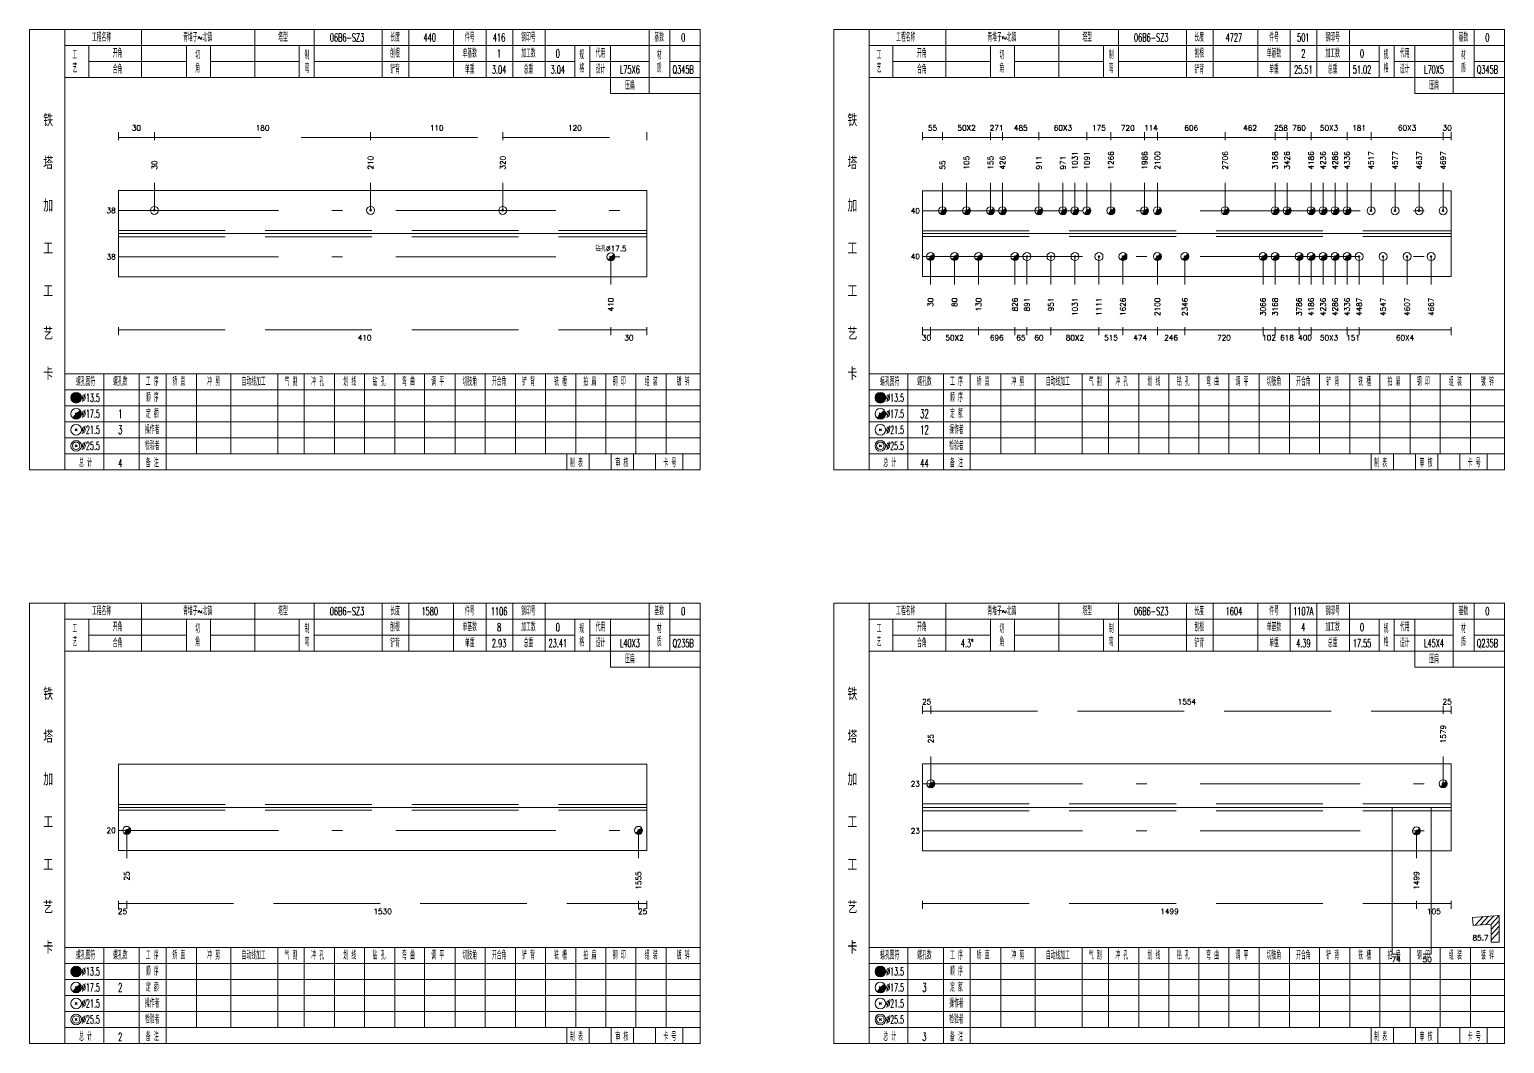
# Model space of a CAD drawing. Extents: x 0 to 30090, y 0 to 380.
# Drawn here: x 15070 to 15623, y 0 to 380 of the extents above; entities that cross this region are included whole.
import ezdxf
from ezdxf.enums import TextEntityAlignment as Align

# ---------------------------------------------------------------- set-up
doc = ezdxf.new("R2010")
doc.units = 0
doc.header["$LTSCALE"] = 20
doc.header["$MEASUREMENT"] = 0
doc.linetypes.add('一点画线', pattern=[5.2, 3, -1, 0.2, -1])
doc.linetypes.add('虚线', pattern=[2.75, 2, -0.75])
doc.layers.get('0').update_dxf_attribs({"linetype": 'CONTINUOUS', "lineweight": 25})
for name, color, linetype, lineweight in [('1', 7, 'CONTINUOUS', 25), ('2', 7, 'CONTINUOUS', 25), ('4', 7, 'CONTINUOUS', 25), ('5', 7, 'CONTINUOUS', 25)]:
    doc.layers.add(name, color=color, linetype=linetype, lineweight=lineweight)
doc.styles.get("Standard").update_dxf_attribs({"font": 'simplex', "width": 0.7, "bigfont": 'gbhzfs.shx'})

# ---------------------------------------------------------------- blocks, each defined once
blk = doc.blocks.new('孔17.5')
at = {"layer": '5', "color": 7, "linetype": 'Continuous', "lineweight": 13}
for p, q in [((-0.2, -0.2), (0.2, 0.2)), ((-0.2, 0.2), (0.2, -0.2))]:
    blk.add_line(p, q, dxfattribs=at)
blk.add_circle((0, 0), 1, dxfattribs=at)
for radius in [0.9, 0.8, 0.7, 0.6, 0.5, 0.4, 0.3, 0.2, 0.1]:
    blk.add_arc((0, 0), radius, 225, 45, dxfattribs=at)
blk = doc.blocks.new('孔21.5')
at = {"layer": '5', "color": 7, "linetype": 'Continuous', "lineweight": 13}
for p, q in [((-0.2, -0.2), (0.2, 0.2)), ((-0.2, 0.2), (0.2, -0.2))]:
    blk.add_line(p, q, dxfattribs=at)
blk.add_circle((0, 0), 1, dxfattribs=at)

msp = doc.modelspace()

# ---------------------------------------------------------------- linework, layer by layer
at = {"color": 8, "linetype": '虚线', "lineweight": 9}
for p, q in [((15103.3, 338.5), (15103.3, 341.5)), ((15103.3, 339.5), (15116.81, 339.5)), ((15116.81, 338.5), (15116.81, 341.5)), ((15116.81, 338.5), (15116.81, 341.5)), ((15116.81, 339.5), (15197.85, 339.5)), ((15197.85, 338.5), (15197.85, 341.5)), ((15197.85, 338.5), (15197.85, 341.5)), ((15197.85, 339.5), (15247.37, 339.5)), ((15247.37, 338.5), (15247.37, 341.5)), ((15247.37, 338.5), (15247.37, 341.5)), ((15247.37, 339.5), (15301.4, 339.5)), ((15301.4, 338.5), (15301.4, 341.5)), ((15404.7, 338.5), (15404.7, 341.5)), ((15404.7, 339.5), (15412.2, 339.5)), ((15412.2, 338.5), (15412.2, 341.5)), ((15412.2, 338.5), (15412.2, 341.5)), ((15412.2, 339.5), (15430.2, 339.5)), ((15430.2, 338.5), (15430.2, 341.5)), ((15430.2, 338.5), (15430.2, 341.5)), ((15430.2, 339.5), (15434.7, 339.5)), ((15434.7, 338.5), (15434.7, 341.5)), ((15434.7, 338.5), (15434.7, 341.5)), ((15434.7, 339.5), (15448.32, 339.5)), ((15448.32, 338.5), (15448.32, 341.5)), ((15448.32, 338.5), (15448.32, 341.5)), ((15448.32, 339.5), (15466.32, 339.5)), ((15466.32, 338.5), (15466.32, 341.5)), ((15466.32, 338.5), (15466.32, 341.5)), ((15466.32, 339.5), (15475.32, 339.5)), ((15475.32, 338.5), (15475.32, 341.5)), ((15475.32, 338.5), (15475.32, 341.5)), ((15475.32, 339.5), (15487.93, 339.5)), ((15487.93, 338.5), (15487.93, 341.5)), ((15487.93, 338.5), (15487.93, 341.5)), ((15487.93, 339.5), (15492.71, 339.5)), ((15492.71, 338.5), (15492.71, 341.5)), ((15492.71, 338.5), (15492.71, 341.5)), ((15492.71, 339.5), (15518.1, 339.5)), ((15518.1, 338.5), (15518.1, 341.5)), ((15518.1, 338.5), (15518.1, 341.5)), ((15518.1, 339.5), (15536.8, 339.5)), ((15536.8, 338.5), (15536.8, 341.5)), ((15536.8, 338.5), (15536.8, 341.5)), ((15536.8, 339.5), (15541.3, 339.5)), ((15541.3, 338.5), (15541.3, 341.5)), ((15541.3, 338.5), (15541.3, 341.5)), ((15541.3, 339.5), (15550.3, 339.5)), ((15550.3, 338.5), (15550.3, 341.5)), ((15550.3, 338.5), (15550.3, 341.5)), ((15550.3, 339.5), (15563.8, 339.5)), ((15563.8, 338.5), (15563.8, 341.5)), ((15563.8, 338.5), (15563.8, 341.5)), ((15563.8, 339.5), (15572.8, 339.5)), ((15572.8, 338.5), (15572.8, 341.5)), ((15572.8, 338.5), (15572.8, 341.5)), ((15572.8, 339.5), (15599.8, 339.5)), ((15599.8, 338.5), (15599.8, 341.5)), ((15599.8, 338.5), (15599.8, 341.5)), ((15599.8, 339.5), (15602.8, 339.5)), ((15602.8, 338.5), (15602.8, 341.5)), ((15103.3, 268.5), (15103.3, 265.5)), ((15103.3, 267.5), (15287.89, 267.5)), ((15287.89, 268.5), (15287.89, 265.5)), ((15287.89, 268.5), (15287.89, 265.5)), ((15287.89, 267.5), (15301.4, 267.5)), ((15301.4, 268.5), (15301.4, 265.5)), ((15404.7, 268.5), (15404.7, 265.5)), ((15404.7, 267.5), (15407.7, 267.5)), ((15407.7, 268.5), (15407.7, 265.5)), ((15407.7, 268.5), (15407.7, 265.5)), ((15407.7, 267.5), (15425.7, 267.5)), ((15425.7, 268.5), (15425.7, 265.5)), ((15425.7, 268.5), (15425.7, 265.5)), ((15425.7, 267.5), (15439.32, 267.5)), ((15439.32, 268.5), (15439.32, 265.5)), ((15439.32, 268.5), (15439.32, 265.5)), ((15439.32, 267.5), (15443.82, 267.5)), ((15443.82, 268.5), (15443.82, 265.5)), ((15443.82, 268.5), (15443.82, 265.5)), ((15443.82, 267.5), (15452.82, 267.5)), ((15452.82, 268.5), (15452.82, 265.5)), ((15452.82, 268.5), (15452.82, 265.5)), ((15452.82, 267.5), (15470.82, 267.5)), ((15470.82, 268.5), (15470.82, 265.5)), ((15470.82, 268.5), (15470.82, 265.5)), ((15470.82, 267.5), (15479.82, 267.5)), ((15479.82, 268.5), (15479.82, 265.5)), ((15479.82, 268.5), (15479.82, 265.5)), ((15479.82, 267.5), (15492.71, 267.5)), ((15492.71, 268.5), (15492.71, 265.5)), ((15492.71, 268.5), (15492.71, 265.5)), ((15492.71, 267.5), (15503.02, 267.5)), ((15503.02, 268.5), (15503.02, 265.5)), ((15503.02, 268.5), (15503.02, 265.5)), ((15503.02, 267.5), (15532.3, 267.5)), ((15532.3, 268.5), (15532.3, 265.5)), ((15532.3, 268.5), (15532.3, 265.5)), ((15532.3, 267.5), (15536.8, 267.5)), ((15536.8, 268.5), (15536.8, 265.5)), ((15536.8, 268.5), (15536.8, 265.5)), ((15536.8, 267.5), (15545.8, 267.5)), ((15545.8, 268.5), (15545.8, 265.5)), ((15545.8, 268.5), (15545.8, 265.5)), ((15545.8, 267.5), (15550.3, 267.5)), ((15550.3, 268.5), (15550.3, 265.5)), ((15550.3, 268.5), (15550.3, 265.5)), ((15550.3, 267.5), (15563.8, 267.5)), ((15563.8, 268.5), (15563.8, 265.5)), ((15563.8, 268.5), (15563.8, 265.5)), ((15563.8, 267.5), (15568.3, 267.5)), ((15568.3, 268.5), (15568.3, 265.5)), ((15568.3, 268.5), (15568.3, 265.5)), ((15568.3, 267.5), (15602.8, 267.5)), ((15602.8, 268.5), (15602.8, 265.5)), ((15404.7, 123.5), (15404.7, 126.5)), ((15404.7, 124.5), (15407.79, 124.5)), ((15407.79, 123.5), (15407.79, 126.5)), ((15407.79, 123.5), (15407.79, 126.5)), ((15407.79, 124.5), (15599.8, 124.5)), ((15599.8, 123.5), (15599.8, 126.5)), ((15599.8, 123.5), (15599.8, 126.5)), ((15599.8, 124.5), (15602.8, 124.5)), ((15602.8, 123.5), (15602.8, 126.5)), ((15103.3, 53.5), (15103.3, 50.5)), ((15103.3, 52.5), (15106.43, 52.5)), ((15106.43, 53.5), (15106.43, 50.5)), ((15106.43, 53.5), (15106.43, 50.5)), ((15106.43, 52.5), (15298.27, 52.5)), ((15298.27, 53.5), (15298.27, 50.5)), ((15298.27, 53.5), (15298.27, 50.5)), ((15298.27, 52.5), (15301.4, 52.5)), ((15301.4, 53.5), (15301.4, 50.5)), ((15404.7, 53.5), (15404.7, 50.5)), ((15404.7, 52.5), (15589.83, 52.5)), ((15589.83, 53.5), (15589.83, 50.5)), ((15589.83, 53.5), (15589.83, 50.5)), ((15589.83, 52.5), (15602.8, 52.5)), ((15602.8, 53.5), (15602.8, 50.5))]:
    msp.add_line(p, q, dxfattribs=at)
at = {"color": 7, "linetype": 'Continuous', "lineweight": 13}
for p, q in [((15116.81, 312.2), (15116.81, 322.5)), ((15197.85, 312.2), (15197.85, 322.5)), ((15247.37, 312.2), (15247.37, 322.5)), ((15412.2, 312.07), (15412.2, 322.5)), ((15421.2, 312.07), (15421.2, 322.5)), ((15430.2, 312.07), (15430.2, 322.5)), ((15434.7, 312.07), (15434.7, 322.5)), ((15448.32, 312.07), (15448.32, 322.5)), ((15457.32, 312.07), (15457.32, 322.5)), ((15461.82, 312.07), (15461.82, 322.5)), ((15466.32, 312.07), (15466.32, 322.5)), ((15475.32, 312.07), (15475.32, 322.5)), ((15487.93, 312.07), (15487.93, 322.5)), ((15492.71, 312.07), (15492.71, 322.5)), ((15518.1, 312.07), (15518.1, 322.5)), ((15536.8, 312.07), (15536.8, 322.5)), ((15541.3, 312.07), (15541.3, 322.5)), ((15550.3, 312.07), (15550.3, 322.5)), ((15554.8, 312.07), (15554.8, 322.5)), ((15559.3, 312.07), (15559.3, 322.5)), ((15563.8, 312.07), (15563.8, 322.5)), ((15572.8, 312.07), (15572.8, 322.5)), ((15581.8, 312.07), (15581.8, 322.5)), ((15590.8, 312.07), (15590.8, 322.5)), ((15599.8, 312.07), (15599.8, 322.5)), ((15287.89, 294.8), (15287.89, 284.5)), ((15407.7, 294.93), (15407.7, 284.5)), ((15416.7, 294.93), (15416.7, 284.5)), ((15425.7, 294.93), (15425.7, 284.5)), ((15439.32, 294.93), (15439.32, 284.5)), ((15443.82, 294.93), (15443.82, 284.5)), ((15452.82, 294.93), (15452.82, 284.5)), ((15461.82, 294.93), (15461.82, 284.5)), ((15470.82, 294.93), (15470.82, 284.5)), ((15479.82, 294.93), (15479.82, 284.5)), ((15492.71, 294.93), (15492.71, 284.5)), ((15503.02, 294.93), (15503.02, 284.5)), ((15532.3, 294.93), (15532.3, 284.5)), ((15536.8, 294.93), (15536.8, 284.5)), ((15545.8, 294.93), (15545.8, 284.5)), ((15550.3, 294.93), (15550.3, 284.5)), ((15554.8, 294.93), (15554.8, 284.5)), ((15559.3, 294.93), (15559.3, 284.5)), ((15563.8, 294.93), (15563.8, 284.5)), ((15568.3, 294.93), (15568.3, 284.5)), ((15577.3, 294.93), (15577.3, 284.5)), ((15586.3, 294.93), (15586.3, 284.5)), ((15595.3, 294.93), (15595.3, 284.5)), ((15407.79, 97.33), (15407.79, 107.5)), ((15599.8, 97.33), (15599.8, 107.5)), ((15106.43, 79.88), (15106.43, 69.5)), ((15298.27, 79.88), (15298.27, 69.5)), ((15589.83, 79.67), (15589.83, 69.5))]:
    msp.add_line(p, q, dxfattribs=at)
at = {"color": 7, "linetype": 'Continuous', "lineweight": 18}
for p, q in [((15103.3, 319.7), (15103.3, 287.3)), ((15103.3, 319.7), (15301.4, 319.7)), ((15301.4, 319.7), (15301.4, 287.3)), ((15404.7, 319.57), (15404.7, 287.43)), ((15404.7, 319.57), (15602.8, 319.57)), ((15602.8, 319.57), (15602.8, 287.43)), ((15103.3, 303.5), (15301.4, 303.5)), ((15404.7, 303.5), (15602.8, 303.5)), ((15103.3, 104.62), (15103.3, 72.38)), ((15103.3, 104.62), (15301.4, 104.62)), ((15301.4, 104.62), (15301.4, 72.38)), ((15404.7, 104.83), (15404.7, 72.17)), ((15404.7, 104.83), (15602.8, 104.83)), ((15602.8, 104.83), (15602.8, 72.17)), ((15103.3, 88.5), (15301.4, 88.5)), ((15404.7, 88.5), (15602.8, 88.5))]:
    msp.add_line(p, q, dxfattribs=at)
at = {"color": 3, "linetype": '一点画线', "lineweight": 13}
for p, q in [((15103.3, 312.2), (15301.4, 312.2)), ((15404.7, 312.07), (15602.8, 312.07)), ((15103.3, 294.8), (15301.4, 294.8)), ((15404.7, 294.93), (15602.8, 294.93)), ((15404.7, 97.33), (15602.8, 97.33)), ((15103.3, 79.88), (15301.4, 79.88)), ((15404.7, 79.67), (15602.8, 79.67))]:
    msp.add_line(p, q, dxfattribs=at)
at = {"color": 1, "linetype": '虚线', "lineweight": 18}
for p, q in [((15103.3, 304.7), (15301.4, 304.7)), ((15404.7, 304.57), (15602.8, 304.57)), ((15103.3, 302.3), (15301.4, 302.3)), ((15404.7, 302.43), (15602.8, 302.43)), ((15103.3, 89.62), (15301.4, 89.62)), ((15404.7, 89.83), (15602.8, 89.83)), ((15103.3, 87.38), (15301.4, 87.38)), ((15404.7, 87.17), (15602.8, 87.17))]:
    msp.add_line(p, q, dxfattribs=at)
at = {"layer": '1', "color": 7, "linetype": 'Continuous', "lineweight": 18}
for p, q in [((15103.3, 287.3), (15301.4, 287.3)), ((15404.7, 287.43), (15602.8, 287.43)), ((15103.3, 72.38), (15301.4, 72.38)), ((15404.7, 72.17), (15602.8, 72.17))]:
    msp.add_line(p, q, dxfattribs=at)
at = {"layer": '2', "color": 7, "linetype": 'Continuous', "lineweight": 13}
for p, q in [((15580.69, 88.5), (15580.69, 33.5)), ((15595.3, 88.5), (15595.3, 33.5)), ((15620.8, 48), (15610.83, 47.25)), ((15610.83, 47.25), (15611.05, 44.26)), ((15611.05, 44.26), (15617.8, 44.77)), ((15611.82, 44.32), (15614.82, 47.55)), ((15613.81, 44.47), (15616.81, 47.7)), ((15615.81, 44.62), (15618.81, 47.85)), ((15617.8, 44.77), (15620.8, 48)), ((15617.8, 42.77), (15620.8, 46)), ((15617.8, 44.77), (15617.8, 38)), ((15620.8, 38), (15620.8, 48)), ((15617.8, 40.77), (15620.8, 44)), ((15617.8, 38.77), (15620.8, 42)), ((15580.69, 33.5), (15583.69, 33.5)), ((15595.3, 33.5), (15592.3, 33.5)), ((15617.8, 38), (15620.8, 38))]:
    msp.add_line(p, q, dxfattribs=at)
at = {"layer": '4', "color": 1, "linetype": 'Continuous', "lineweight": 18}
for p, q in [((15083.3, 215), (15083.3, 380)), ((15112, 362), (15112, 380)), ((15154.4, 362), (15154.4, 380)), ((15176.7, 362), (15176.7, 380)), ((15202.2, 362), (15202.2, 380)), ((15212.2, 362), (15212.2, 380)), ((15228.9, 362), (15228.9, 380)), ((15241.1, 362), (15241.1, 380)), ((15251.1, 362), (15251.1, 380)), ((15263.3, 362), (15263.3, 380)), ((15302.2, 356), (15302.2, 380)), ((15310, 362), (15310, 380)), ((15384.7, 215), (15384.7, 380)), ((15413.4, 362), (15413.4, 380)), ((15455.8, 362), (15455.8, 380)), ((15478.1, 362), (15478.1, 380)), ((15503.6, 362), (15503.6, 380)), ((15513.6, 362), (15513.6, 380)), ((15530.3, 362), (15530.3, 380)), ((15542.5, 362), (15542.5, 380)), ((15552.5, 362), (15552.5, 380)), ((15564.7, 362), (15564.7, 380)), ((15603.6, 356), (15603.6, 380)), ((15611.4, 362), (15611.4, 380)), ((15083.3, 374), (15321.4, 374)), ((15092.2, 362), (15092.2, 374)), ((15128.8, 362), (15128.8, 374)), ((15137.8, 362), (15137.8, 374)), ((15171.1, 362), (15171.1, 374)), ((15274.4, 362), (15274.4, 374)), ((15280, 362), (15280, 374)), ((15287.8, 356), (15287.8, 374)), ((15384.7, 374), (15622.8, 374)), ((15393.6, 362), (15393.6, 374)), ((15430.2, 362), (15430.2, 374)), ((15439.2, 362), (15439.2, 374)), ((15472.5, 362), (15472.5, 374)), ((15575.8, 362), (15575.8, 374)), ((15581.4, 362), (15581.4, 374)), ((15589.2, 356), (15589.2, 374)), ((15092.2, 368), (15128.8, 368)), ((15137.8, 368), (15171.1, 368)), ((15176.7, 368), (15274.4, 368)), ((15280, 368), (15302.2, 368)), ((15310, 368), (15321.4, 368)), ((15393.6, 368), (15430.2, 368)), ((15439.2, 368), (15472.5, 368)), ((15478.1, 368), (15575.8, 368)), ((15581.4, 368), (15603.6, 368)), ((15611.4, 368), (15622.8, 368)), ((15083.3, 362), (15321.4, 362)), ((15384.7, 362), (15622.8, 362)), ((15287.8, 356), (15321.4, 356)), ((15589.2, 356), (15622.8, 356)), ((15083.3, 251), (15321.4, 251)), ((15097.8, 215), (15097.8, 251)), ((15111.1, 215), (15111.1, 251)), ((15121.2, 215), (15121.2, 251)), ((15132.6, 221), (15132.6, 251)), ((15145.5, 221), (15145.5, 251)), ((15163.1, 221), (15163.1, 251)), ((15173, 221), (15173, 251)), ((15184.3, 221), (15184.3, 251)), ((15195.6, 221), (15195.6, 251)), ((15206.9, 221), (15206.9, 251)), ((15218.1, 221), (15218.1, 251)), ((15229.5, 221), (15229.5, 251)), ((15240.8, 221), (15240.8, 251)), ((15252.1, 221), (15252.1, 251)), ((15263.4, 221), (15263.4, 251)), ((15274.7, 221), (15274.7, 251)), ((15286, 221), (15286, 251)), ((15297.3, 221), (15297.3, 251)), ((15308.6, 221), (15308.6, 251)), ((15384.7, 251), (15622.8, 251)), ((15399.2, 215), (15399.2, 251)), ((15412.5, 215), (15412.5, 251)), ((15422.6, 215), (15422.6, 251)), ((15434, 221), (15434, 251)), ((15446.9, 221), (15446.9, 251)), ((15464.5, 221), (15464.5, 251)), ((15474.4, 221), (15474.4, 251)), ((15485.7, 221), (15485.7, 251)), ((15497, 221), (15497, 251)), ((15508.3, 221), (15508.3, 251)), ((15519.5, 221), (15519.5, 251)), ((15530.9, 221), (15530.9, 251)), ((15542.2, 221), (15542.2, 251)), ((15553.5, 221), (15553.5, 251)), ((15564.8, 221), (15564.8, 251)), ((15576.1, 221), (15576.1, 251)), ((15587.4, 221), (15587.4, 251)), ((15598.7, 221), (15598.7, 251)), ((15610, 221), (15610, 251)), ((15083.3, 245), (15321.4, 245)), ((15384.7, 245), (15622.8, 245)), ((15083.3, 239), (15321.4, 239)), ((15384.7, 239), (15622.8, 239)), ((15083.3, 233), (15321.4, 233)), ((15384.7, 233), (15622.8, 233)), ((15083.3, 227), (15321.4, 227)), ((15384.7, 227), (15622.8, 227)), ((15083.3, 221), (15321.4, 221)), ((15271.4, 215), (15271.4, 221)), ((15279.8, 215), (15279.8, 221)), ((15288, 215), (15288, 221)), ((15296.4, 215), (15296.4, 221)), ((15304.6, 215), (15304.6, 221)), ((15314.9, 215), (15314.9, 221)), ((15384.7, 221), (15622.8, 221)), ((15572.8, 215), (15572.8, 221)), ((15581.2, 215), (15581.2, 221)), ((15589.4, 215), (15589.4, 221)), ((15597.8, 215), (15597.8, 221)), ((15606, 215), (15606, 221)), ((15616.3, 215), (15616.3, 221)), ((15083.3, 0), (15083.3, 165)), ((15112, 147), (15112, 165)), ((15154.4, 147), (15154.4, 165)), ((15176.7, 147), (15176.7, 165)), ((15202.2, 147), (15202.2, 165)), ((15212.2, 147), (15212.2, 165)), ((15228.9, 147), (15228.9, 165)), ((15241.1, 147), (15241.1, 165)), ((15251.1, 147), (15251.1, 165)), ((15263.3, 147), (15263.3, 165)), ((15302.2, 141), (15302.2, 165)), ((15310, 147), (15310, 165)), ((15384.7, 0), (15384.7, 165)), ((15413.4, 147), (15413.4, 165)), ((15455.8, 147), (15455.8, 165)), ((15478.1, 147), (15478.1, 165)), ((15503.6, 147), (15503.6, 165)), ((15513.6, 147), (15513.6, 165)), ((15530.3, 147), (15530.3, 165)), ((15542.5, 147), (15542.5, 165)), ((15552.5, 147), (15552.5, 165)), ((15564.7, 147), (15564.7, 165)), ((15603.6, 141), (15603.6, 165)), ((15611.4, 147), (15611.4, 165)), ((15083.3, 159), (15321.4, 159)), ((15092.2, 147), (15092.2, 159)), ((15128.8, 147), (15128.8, 159)), ((15137.8, 147), (15137.8, 159)), ((15171.1, 147), (15171.1, 159)), ((15274.4, 147), (15274.4, 159)), ((15280, 147), (15280, 159)), ((15287.8, 141), (15287.8, 159)), ((15384.7, 159), (15622.8, 159)), ((15393.6, 147), (15393.6, 159)), ((15430.2, 147), (15430.2, 159)), ((15439.2, 147), (15439.2, 159)), ((15472.5, 147), (15472.5, 159)), ((15575.8, 147), (15575.8, 159)), ((15581.4, 147), (15581.4, 159)), ((15589.2, 141), (15589.2, 159)), ((15092.2, 153), (15128.8, 153)), ((15137.8, 153), (15171.1, 153)), ((15176.7, 153), (15274.4, 153)), ((15280, 153), (15302.2, 153)), ((15310, 153), (15321.4, 153)), ((15393.6, 153), (15430.2, 153)), ((15439.2, 153), (15472.5, 153)), ((15478.1, 153), (15575.8, 153)), ((15581.4, 153), (15603.6, 153)), ((15611.4, 153), (15622.8, 153)), ((15083.3, 147), (15321.4, 147)), ((15384.7, 147), (15622.8, 147)), ((15287.8, 141), (15321.4, 141)), ((15589.2, 141), (15622.8, 141)), ((15083.3, 36), (15321.4, 36)), ((15097.8, 0), (15097.8, 36)), ((15111.1, 0), (15111.1, 36)), ((15121.2, 0), (15121.2, 36)), ((15132.6, 6), (15132.6, 36)), ((15145.5, 6), (15145.5, 36)), ((15163.1, 6), (15163.1, 36)), ((15173, 6), (15173, 36)), ((15184.3, 6), (15184.3, 36)), ((15195.6, 6), (15195.6, 36)), ((15206.9, 6), (15206.9, 36)), ((15218.1, 6), (15218.1, 36)), ((15229.5, 6), (15229.5, 36)), ((15240.8, 6), (15240.8, 36)), ((15252.1, 6), (15252.1, 36)), ((15263.4, 6), (15263.4, 36)), ((15274.7, 6), (15274.7, 36)), ((15286, 6), (15286, 36)), ((15297.3, 6), (15297.3, 36)), ((15308.6, 6), (15308.6, 36)), ((15384.7, 36), (15622.8, 36)), ((15399.2, 0), (15399.2, 36)), ((15412.5, 0), (15412.5, 36)), ((15422.6, 0), (15422.6, 36)), ((15434, 6), (15434, 36)), ((15446.9, 6), (15446.9, 36)), ((15464.5, 6), (15464.5, 36)), ((15474.4, 6), (15474.4, 36)), ((15485.7, 6), (15485.7, 36)), ((15497, 6), (15497, 36)), ((15508.3, 6), (15508.3, 36)), ((15519.5, 6), (15519.5, 36)), ((15530.9, 6), (15530.9, 36)), ((15542.2, 6), (15542.2, 36)), ((15553.5, 6), (15553.5, 36)), ((15564.8, 6), (15564.8, 36)), ((15576.1, 6), (15576.1, 36)), ((15587.4, 6), (15587.4, 36)), ((15598.7, 6), (15598.7, 36)), ((15610, 6), (15610, 36)), ((15083.3, 30), (15321.4, 30)), ((15384.7, 30), (15622.8, 30)), ((15083.3, 24), (15321.4, 24)), ((15384.7, 24), (15622.8, 24)), ((15083.3, 18), (15321.4, 18)), ((15384.7, 18), (15622.8, 18)), ((15083.3, 12), (15321.4, 12)), ((15384.7, 12), (15622.8, 12)), ((15083.3, 6), (15321.4, 6)), ((15271.4, 0), (15271.4, 6)), ((15279.8, 0), (15279.8, 6)), ((15288, 0), (15288, 6)), ((15296.4, 0), (15296.4, 6)), ((15304.6, 0), (15304.6, 6)), ((15314.9, 0), (15314.9, 6)), ((15384.7, 6), (15622.8, 6)), ((15572.8, 0), (15572.8, 6)), ((15581.2, 0), (15581.2, 6)), ((15589.4, 0), (15589.4, 6)), ((15597.8, 0), (15597.8, 6)), ((15606, 0), (15606, 6)), ((15616.3, 0), (15616.3, 6))]:
    msp.add_line(p, q, dxfattribs=at)
at = {"layer": '4', "color": 7, "linetype": 'Continuous', "lineweight": 13}
for p, q in [((15087.3, 241.8), (15087.7, 242.2)), ((15087.7, 241.8), (15087.3, 242.2)), ((15388.7, 241.8), (15389.1, 242.2)), ((15389.1, 241.8), (15388.7, 242.2)), ((15087.1, 235.6), (15087.9, 236.4)), ((15087.1, 236.4), (15087.9, 235.6)), ((15388.5, 235.6), (15389.3, 236.4)), ((15388.5, 236.4), (15389.3, 235.6)), ((15087.1, 229.6), (15087.9, 230.4)), ((15087.1, 230.4), (15087.9, 229.6)), ((15388.5, 229.6), (15389.3, 230.4)), ((15388.5, 230.4), (15389.3, 229.6)), ((15087.1, 223.6), (15087.9, 224.4)), ((15087.1, 224.4), (15087.9, 223.6)), ((15388.5, 223.6), (15389.3, 224.4)), ((15388.5, 224.4), (15389.3, 223.6)), ((15087.3, 26.8), (15087.7, 27.2)), ((15087.7, 26.8), (15087.3, 27.2)), ((15388.7, 26.8), (15389.1, 27.2)), ((15389.1, 26.8), (15388.7, 27.2)), ((15087.1, 20.6), (15087.9, 21.4)), ((15087.1, 21.4), (15087.9, 20.6)), ((15388.5, 20.6), (15389.3, 21.4)), ((15388.5, 21.4), (15389.3, 20.6)), ((15087.1, 14.6), (15087.9, 15.4)), ((15087.1, 15.4), (15087.9, 14.6)), ((15388.5, 14.6), (15389.3, 15.4)), ((15388.5, 15.4), (15389.3, 14.6)), ((15087.1, 8.6), (15087.9, 9.4)), ((15087.1, 9.4), (15087.9, 8.6)), ((15388.5, 8.6), (15389.3, 9.4)), ((15388.5, 9.4), (15389.3, 8.6))]:
    msp.add_line(p, q, dxfattribs=at)
at = {"layer": '4', "color": 1, "linetype": 'Continuous', "lineweight": 18}
for points in [[(15070, 380), (15070, 215), (15321.4, 215), (15321.4, 380)], [(15371.4, 380), (15371.4, 215), (15622.8, 215), (15622.8, 380)], [(15070, 165), (15070, 0), (15321.4, 0), (15321.4, 165)], [(15371.4, 165), (15371.4, 0), (15622.8, 0), (15622.8, 165)]]:
    msp.add_lwpolyline(points, close=True, dxfattribs=at)
at = {"layer": '4', "color": 7, "linetype": 'Continuous', "lineweight": 13}
for centre, radius in [((15087.5, 242), 2), ((15087.5, 242), 1.8), ((15087.5, 242), 1.6), ((15087.5, 242), 1.4), ((15388.9, 242), 2), ((15388.9, 242), 1.8), ((15388.9, 242), 1.6), ((15388.9, 242), 1.4), ((15087.5, 236), 2), ((15087.5, 242), 1.2), ((15087.5, 242), 1), ((15087.5, 242), 0.8), ((15087.5, 242), 0.6), ((15087.5, 242), 0.4), ((15087.5, 242), 0.2), ((15388.9, 236), 2), ((15388.9, 242), 1.2), ((15388.9, 242), 1), ((15388.9, 242), 0.8), ((15388.9, 242), 0.6), ((15388.9, 242), 0.4), ((15388.9, 242), 0.2), ((15087.5, 230), 2), ((15388.9, 230), 2), ((15087.5, 224), 2), ((15087.5, 224), 1.4), ((15388.9, 224), 2), ((15388.9, 224), 1.4), ((15087.5, 27), 2), ((15087.5, 27), 1.8), ((15087.5, 27), 1.6), ((15087.5, 27), 1.4), ((15087.5, 27), 1.2), ((15087.5, 27), 1), ((15087.5, 27), 0.8), ((15388.9, 27), 2), ((15388.9, 27), 1.8), ((15388.9, 27), 1.6), ((15388.9, 27), 1.4), ((15388.9, 27), 1.2), ((15388.9, 27), 1), ((15388.9, 27), 0.8), ((15087.5, 21), 2), ((15087.5, 27), 0.6), ((15087.5, 27), 0.4), ((15087.5, 27), 0.2), ((15388.9, 21), 2), ((15388.9, 27), 0.6), ((15388.9, 27), 0.4), ((15388.9, 27), 0.2), ((15087.5, 15), 2), ((15388.9, 15), 2), ((15087.5, 9), 2), ((15087.5, 9), 1.4), ((15388.9, 9), 2), ((15388.9, 9), 1.4)]:
    msp.add_circle(centre, radius, dxfattribs=at)
for centre, radius in [((15087.5, 236), 1.8), ((15087.5, 236), 1.6), ((15087.5, 236), 1.4), ((15087.5, 236), 1.2), ((15087.5, 236), 1), ((15087.5, 236), 0.8), ((15087.5, 236), 0.6), ((15087.5, 236), 0.4), ((15087.5, 236), 0.2), ((15388.9, 236), 1.8), ((15388.9, 236), 1.6), ((15388.9, 236), 1.4), ((15388.9, 236), 1.2), ((15388.9, 236), 1), ((15388.9, 236), 0.8), ((15388.9, 236), 0.6), ((15388.9, 236), 0.4), ((15388.9, 236), 0.2), ((15087.5, 21), 1.8), ((15087.5, 21), 1.6), ((15388.9, 21), 1.8), ((15388.9, 21), 1.6), ((15087.5, 21), 1.4), ((15087.5, 21), 1.2), ((15087.5, 21), 1), ((15087.5, 21), 0.8), ((15087.5, 21), 0.6), ((15087.5, 21), 0.4), ((15087.5, 21), 0.2), ((15388.9, 21), 1.4), ((15388.9, 21), 1.2), ((15388.9, 21), 1), ((15388.9, 21), 0.8), ((15388.9, 21), 0.6), ((15388.9, 21), 0.4), ((15388.9, 21), 0.2)]:
    msp.add_arc(centre, radius, 225, 45, dxfattribs=at)

# ---------------------------------------------------------------- block references
at = {"color": 7, "linetype": 'Continuous', "lineweight": 13, "xscale": 1.5, "yscale": 1.5, "zscale": 1.5}
for name, p in [('孔21.5', (15116.81, 312.2)), ('孔21.5', (15197.85, 312.2)), ('孔21.5', (15247.37, 312.2)), ('孔17.5', (15412.2, 312.07)), ('孔17.5', (15421.2, 312.07)), ('孔17.5', (15430.2, 312.07)), ('孔17.5', (15434.7, 312.07)), ('孔17.5', (15448.32, 312.07)), ('孔17.5', (15457.32, 312.07)), ('孔17.5', (15461.82, 312.07)), ('孔17.5', (15466.32, 312.07)), ('孔17.5', (15475.32, 312.07)), ('孔17.5', (15487.93, 312.07)), ('孔17.5', (15492.71, 312.07)), ('孔17.5', (15518.1, 312.07)), ('孔17.5', (15536.8, 312.07)), ('孔17.5', (15541.3, 312.07)), ('孔17.5', (15550.3, 312.07)), ('孔17.5', (15554.8, 312.07)), ('孔17.5', (15559.3, 312.07)), ('孔17.5', (15563.8, 312.07)), ('孔21.5', (15572.8, 312.07)), ('孔21.5', (15581.8, 312.07)), ('孔21.5', (15590.8, 312.07)), ('孔21.5', (15599.8, 312.07)), ('孔17.5', (15407.79, 97.33)), ('孔17.5', (15599.8, 97.33))]:
    msp.add_blockref(name, p, dxfattribs=at)
at = {"layer": '1', "color": 7, "linetype": 'Continuous', "lineweight": 13, "xscale": 1.5, "yscale": 1.5, "zscale": 1.5}
for name, p in [('孔17.5', (15287.89, 294.8)), ('孔17.5', (15407.7, 294.93)), ('孔17.5', (15416.7, 294.93)), ('孔17.5', (15425.7, 294.93)), ('孔17.5', (15439.32, 294.93)), ('孔21.5', (15443.82, 294.93)), ('孔21.5', (15452.82, 294.93)), ('孔21.5', (15461.82, 294.93)), ('孔21.5', (15470.82, 294.93)), ('孔17.5', (15479.82, 294.93)), ('孔17.5', (15492.71, 294.93)), ('孔17.5', (15503.02, 294.93)), ('孔17.5', (15532.3, 294.93)), ('孔17.5', (15536.8, 294.93)), ('孔17.5', (15545.8, 294.93)), ('孔17.5', (15550.3, 294.93)), ('孔17.5', (15554.8, 294.93)), ('孔17.5', (15559.3, 294.93)), ('孔17.5', (15563.8, 294.93)), ('孔21.5', (15568.3, 294.93)), ('孔21.5', (15577.3, 294.93)), ('孔21.5', (15586.3, 294.93)), ('孔21.5', (15595.3, 294.93)), ('孔17.5', (15106.43, 79.88)), ('孔17.5', (15298.27, 79.88)), ('孔17.5', (15589.83, 79.67))]:
    msp.add_blockref(name, p, dxfattribs=at)

# ---------------------------------------------------------------- texts
at = {"color": 8, "linetype": 'Continuous', "lineweight": 9}
for s, p in [('30', (15110.05, 341.5)), ('180', (15157.33, 341.5)), ('110', (15222.61, 341.5)), ('120', (15274.39, 341.5)), ('55', (15408.45, 341.5)), ('50X2', (15421.2, 341.5)), ('271', (15432.45, 341.5)), ('485', (15441.51, 341.5)), ('60X3', (15457.32, 341.5)), ('175', (15470.82, 341.5)), ('720', (15481.62, 341.5)), ('114', (15490.32, 341.5)), ('606', (15505.41, 341.5)), ('462', (15527.45, 341.5)), ('258', (15539.05, 341.5)), ('760', (15545.8, 341.5)), ('50X3', (15557.05, 341.5)), ('181', (15568.3, 341.5)), ('60X3', (15586.3, 341.5)), ('30', (15601.3, 341.5)), ('25', (15406.24, 126.5)), ('1554', (15503.79, 126.5)), ('25', (15601.3, 126.5))]:
    msp.add_text(s, height=2, dxfattribs=at).set_placement(p, align=Align.BOTTOM_CENTER)
at = {"color": 7, "linetype": 'Continuous', "lineweight": 13}
for s, p in [('210', (15197.85, 327.5)), ('320', (15247.37, 327.5)), ('105', (15421.2, 327.5)), ('155', (15430.2, 327.5)), ('426', (15434.7, 327.5)), ('911', (15448.32, 327.5)), ('971', (15457.32, 327.5)), ('1031', (15461.82, 327.5)), ('1091', (15466.32, 327.5)), ('1266', (15475.32, 327.5)), ('1986', (15487.93, 327.5)), ('2100', (15492.71, 327.5)), ('2706', (15518.1, 327.5)), ('3168', (15536.8, 327.5)), ('3426', (15541.3, 327.5)), ('4186', (15550.3, 327.5)), ('4236', (15554.8, 327.5)), ('4286', (15559.3, 327.5)), ('4336', (15563.8, 327.5)), ('4517', (15572.8, 327.5)), ('4577', (15581.8, 327.5)), ('4637', (15590.8, 327.5)), ('4697', (15599.8, 327.5)), ('30', (15116.81, 327.5)), ('55', (15412.2, 327.5)), ('1579', (15599.8, 112.5)), ('25', (15407.79, 112.5))]:
    msp.add_text(s, height=2, rotation=90, dxfattribs=at).set_placement(p, align=Align.MIDDLE_LEFT)
for s, p in [('38', (15102.3, 312.2)), ('40', (15403.7, 312.07)), ('38', (15102.3, 294.8)), ('40', (15403.7, 294.93)), ('23', (15403.7, 97.33)), ('20', (15102.3, 79.88)), ('23', (15403.7, 79.67))]:
    msp.add_text(s, height=2, dxfattribs=at).set_placement(p, align=Align.MIDDLE_RIGHT)
at = {"color": 8, "linetype": 'Continuous', "lineweight": 9}
for s, p in [('410', (15195.6, 265.5)), ('30', (15294.65, 265.5)), ('30', (15406.2, 265.5)), ('50X2', (15416.7, 265.5)), ('696', (15432.51, 265.5)), ('65', (15441.57, 265.5)), ('60', (15448.32, 265.5)), ('80X2', (15461.82, 265.5)), ('515', (15475.32, 265.5)), ('474', (15486.26, 265.5)), ('246', (15497.86, 265.5)), ('720', (15517.66, 265.5)), ('102', (15534.55, 265.5)), ('618', (15541.3, 265.5)), ('400', (15548.05, 265.5)), ('50X3', (15557.05, 265.5)), ('151', (15566.05, 265.5)), ('60X4', (15585.55, 265.5)), ('25', (15104.87, 50.5)), ('1530', (15202.35, 50.5)), ('25', (15299.83, 50.5)), ('1499', (15497.27, 50.5)), ('105', (15596.32, 50.5))]:
    msp.add_text(s, height=2, dxfattribs=at).set_placement(p, align=Align.TOP_CENTER)
at = {"layer": '1', "color": 7, "linetype": 'Continuous', "lineweight": 13}
msp.add_text('钻孔%%c17.5', height=2, dxfattribs=at).set_placement((15287.89, 296.3), align=Align.BOTTOM_CENTER)
for s, p in [('410', (15287.89, 279.5)), ('30', (15407.7, 279.5)), ('80', (15416.7, 279.5)), ('130', (15425.7, 279.5)), ('826', (15439.32, 279.5)), ('891', (15443.82, 279.5)), ('951', (15452.82, 279.5)), ('1031', (15461.82, 279.5)), ('1111', (15470.82, 279.5)), ('1626', (15479.82, 279.5)), ('2100', (15492.71, 279.5)), ('2346', (15503.02, 279.5)), ('3066', (15532.3, 279.5)), ('3168', (15536.8, 279.5)), ('3786', (15545.8, 279.5)), ('4186', (15550.3, 279.5)), ('4236', (15554.8, 279.5)), ('4286', (15559.3, 279.5)), ('4336', (15563.8, 279.5)), ('4487', (15568.3, 279.5)), ('4547', (15577.3, 279.5)), ('4607', (15586.3, 279.5)), ('4667', (15595.3, 279.5)), ('25', (15106.43, 64.5)), ('1555', (15298.27, 64.5)), ('1499', (15589.83, 64.5))]:
    msp.add_text(s, height=2, rotation=90, dxfattribs=at).set_placement(p, align=Align.MIDDLE_RIGHT)
at = {"layer": '2', "color": 7, "linetype": 'Continuous', "lineweight": 13}
msp.add_text('85.7', height=2, dxfattribs=at).set_placement((15616.8, 38), align=Align.BOTTOM_RIGHT)
for s, p in [('74', (15582.19, 32.5)), ('50', (15593.8, 32.5))]:
    msp.add_text(s, height=2, dxfattribs=at).set_placement(p, align=Align.TOP_CENTER)
at = {"layer": '4', "color": 1, "linetype": 'Continuous', "lineweight": 13}
for s, height, width, p in [('工程名称', 3, 0.6, (15097, 377)), ('青堆子~北镇', 3, 0.6, (15133, 377)), ('塔型', 3, 0.6, (15165, 377)), ('06B6-SZ3', 3, 0.6, (15189, 377)), ('长度', 3, 0.6, (15207, 377)), ('440', 3, 0.6, (15220, 377)), ('件号', 3, 0.6, (15235, 377)), ('416', 3, 0.6, (15246, 377)), ('钢印号', 3, 0.6, (15257, 377)), ('基数', 3, 0.6, (15306, 377)), ('0', 3, 0.6, (15315, 377)), ('工程名称', 3, 0.6, (15398.4, 377)), ('青堆子~北镇', 3, 0.6, (15434.4, 377)), ('塔型', 3, 0.6, (15466.4, 377)), ('06B6-SZ3', 3, 0.6, (15490.4, 377)), ('长度', 3, 0.6, (15508.4, 377)), ('4727', 3, 0.6, (15521.4, 377)), ('件号', 3, 0.6, (15536.4, 377)), ('501', 3, 0.6, (15547.4, 377)), ('钢印号', 3, 0.6, (15558.4, 377)), ('基数', 3, 0.6, (15607.4, 377)), ('0', 3, 0.6, (15616.4, 377)), ('工', 3, 0.6, (15087, 370.4)), ('开角', 3, 0.6, (15103, 371)), ('切', 3, 0.6, (15133, 370.4)), ('制', 3, 0.6, (15174, 370.4)), ('刨根', 3, 0.6, (15207, 371)), ('单基数', 3, 0.6, (15235, 371)), ('1', 3, 0.6, (15246, 371)), ('加工数', 3, 0.6, (15257, 371)), ('0', 3, 0.6, (15268, 371)), ('规', 3, 0.6, (15277, 370.4)), ('代用', 3, 0.6, (15284, 371)), ('材', 3, 0.6, (15306, 370.4)), ('工', 3, 0.6, (15388.4, 370.4)), ('开角', 3, 0.6, (15404.4, 371)), ('切', 3, 0.6, (15434.4, 370.4)), ('制', 3, 0.6, (15475.4, 370.4)), ('刨根', 3, 0.6, (15508.4, 371)), ('单基数', 3, 0.6, (15536.4, 371)), ('2', 3, 0.6, (15547.4, 371)), ('加工数', 3, 0.6, (15558.4, 371)), ('0', 3, 0.6, (15569.4, 371)), ('规', 3, 0.6, (15578.4, 370.4)), ('代用', 3, 0.6, (15585.4, 371)), ('材', 3, 0.6, (15607.4, 370.4)), ('艺', 3, 0.6, (15087, 365.4)), ('合角', 3, 0.6, (15103, 365)), ('角', 3, 0.6, (15133, 365.4)), ('弯', 3, 0.6, (15174, 365.4)), ('铲背', 3, 0.6, (15207, 365)), ('单重', 3, 0.6, (15235, 365)), ('3.04', 3, 0.6, (15246, 365)), ('总重', 3, 0.6, (15257, 365)), ('3.04', 3, 0.6, (15268, 365)), ('格', 3, 0.6, (15277, 365.4)), ('设计', 3, 0.6, (15284, 365)), ('L75X6', 3, 0.6, (15295, 365)), ('质', 3, 0.6, (15306, 365.4)), ('Q345B', 3, 0.6, (15315, 365)), ('艺', 3, 0.6, (15388.4, 365.4)), ('合角', 3, 0.6, (15404.4, 365)), ('角', 3, 0.6, (15434.4, 365.4)), ('弯', 3, 0.6, (15475.4, 365.4)), ('铲背', 3, 0.6, (15508.4, 365)), ('单重', 3, 0.6, (15536.4, 365)), ('25.51', 3, 0.6, (15547.4, 365)), ('总重', 3, 0.6, (15558.4, 365)), ('51.02', 3, 0.6, (15569.4, 365)), ('格', 3, 0.6, (15578.4, 365.4)), ('设计', 3, 0.6, (15585.4, 365)), ('L70X5', 3, 0.6, (15596.4, 365)), ('质', 3, 0.6, (15607.4, 365.4)), ('Q345B', 3, 0.6, (15616.4, 365)), ('压扁', 3, 0.6, (15295, 359)), ('压扁', 3, 0.6, (15596.4, 359)), ('铁', 4.6, 0.8, (15077, 346)), ('铁', 4.6, 0.8, (15378.4, 346)), ('塔', 4.6, 0.8, (15077, 330)), ('塔', 4.6, 0.8, (15378.4, 330)), ('加', 4.6, 0.8, (15077, 314)), ('加', 4.6, 0.8, (15378.4, 314)), ('工', 4.6, 0.8, (15077, 298)), ('工', 4.6, 0.8, (15378.4, 298)), ('工', 4.6, 0.8, (15077, 282)), ('工', 4.6, 0.8, (15378.4, 282)), ('艺', 4.6, 0.8, (15077, 266)), ('艺', 4.6, 0.8, (15378.4, 266)), ('卡', 4.6, 0.8, (15077, 251)), ('螺孔图符', 3, 0.6, (15091, 248)), ('螺孔数', 3, 0.6, (15104, 248)), ('工 序', 3, 0.6, (15116, 248)), ('矫 直', 3, 0.6, (15126, 248)), ('冲 剪', 3, 0.6, (15139, 248)), ('自动线加工', 3, 0.6, (15154, 248)), ('气 割', 3, 0.6, (15168, 248)), ('冲 孔', 3, 0.6, (15178, 248)), ('划 线', 3, 0.6, (15190, 248)), ('钻 孔', 3, 0.6, (15201, 248)), ('弯 曲', 3, 0.6, (15212, 248)), ('调 平', 3, 0.6, (15223, 248)), ('切肢角', 3, 0.6, (15235, 248)), ('开合角', 3, 0.6, (15246, 248)), ('铲 背', 3, 0.6, (15257, 248)), ('铣 槽', 3, 0.6, (15269, 248)), ('拍 扁', 3, 0.6, (15280, 248)), ('钢 印', 3, 0.6, (15291, 248)), ('组 装', 3, 0.6, (15303, 248)), ('镀 锌', 3, 0.6, (15315, 248)), ('卡', 4.6, 0.8, (15378.4, 251)), ('螺孔图符', 3, 0.6, (15392.4, 248)), ('螺孔数', 3, 0.6, (15405.4, 248)), ('工 序', 3, 0.6, (15417.4, 248)), ('矫 直', 3, 0.6, (15427.4, 248)), ('冲 剪', 3, 0.6, (15440.4, 248)), ('自动线加工', 3, 0.6, (15455.4, 248)), ('气 割', 3, 0.6, (15469.4, 248)), ('冲 孔', 3, 0.6, (15479.4, 248)), ('划 线', 3, 0.6, (15491.4, 248)), ('钻 孔', 3, 0.6, (15502.4, 248)), ('弯 曲', 3, 0.6, (15513.4, 248)), ('调 平', 3, 0.6, (15524.4, 248)), ('切肢角', 3, 0.6, (15536.4, 248)), ('开合角', 3, 0.6, (15547.4, 248)), ('铲 背', 3, 0.6, (15558.4, 248)), ('铣 槽', 3, 0.6, (15570.4, 248)), ('拍 扁', 3, 0.6, (15581.4, 248)), ('钢 印', 3, 0.6, (15592.4, 248)), ('组 装', 3, 0.6, (15604.4, 248)), ('镀 锌', 3, 0.6, (15616.4, 248)), ('%%C13.5', 3, 0.5, (15093, 242)), ('顺 序', 3, 0.6, (15116, 242)), ('%%C13.5', 3, 0.5, (15394.4, 242)), ('顺 序', 3, 0.6, (15417.4, 242)), ('定 额', 3, 0.6, (15116, 236)), ('定 额', 3, 0.6, (15417.4, 236)), ('%%C17.5', 3, 0.5, (15093, 236)), ('1', 3.2, 0.6, (15104, 236)), ('%%C17.5', 3, 0.5, (15394.4, 236)), ('32', 3.2, 0.6, (15405.4, 236)), ('%%C21.5', 3, 0.5, (15093, 230)), ('3', 3.2, 0.6, (15104, 230)), ('操作者', 3, 0.6, (15116, 230)), ('%%C21.5', 3, 0.5, (15394.4, 230)), ('12', 3.2, 0.6, (15405.4, 230)), ('操作者', 3, 0.6, (15417.4, 230)), ('%%C25.5', 3, 0.5, (15093, 224)), ('检验者', 3, 0.6, (15116, 224)), ('%%C25.5', 3, 0.5, (15394.4, 224)), ('检验者', 3, 0.6, (15417.4, 224)), ('总 计', 3, 0.6, (15091, 217.5)), ('4', 3, 0.6, (15104, 217.5)), ('备 注', 3, 0.6, (15116, 217.5)), ('制 表', 3, 0.6, (15275, 217.5)), ('审 核', 3, 0.6, (15292, 217.5)), ('卡 号', 3, 0.6, (15310, 217.5)), ('总 计', 3, 0.6, (15392.4, 217.5)), ('44', 3, 0.6, (15405.4, 217.5)), ('备 注', 3, 0.6, (15417.4, 217.5)), ('制 表', 3, 0.6, (15576.4, 217.5)), ('审 核', 3, 0.6, (15593.4, 217.5)), ('卡 号', 3, 0.6, (15611.4, 217.5)), ('工程名称', 3, 0.6, (15097, 162)), ('青堆子~北镇', 3, 0.6, (15133, 162)), ('塔型', 3, 0.6, (15165, 162)), ('06B6-SZ3', 3, 0.6, (15189, 162)), ('长度', 3, 0.6, (15207, 162)), ('1580', 3, 0.6, (15220, 162)), ('件号', 3, 0.6, (15235, 162)), ('1106', 3, 0.6, (15246, 162)), ('钢印号', 3, 0.6, (15257, 162)), ('基数', 3, 0.6, (15306, 162)), ('0', 3, 0.6, (15315, 162)), ('工程名称', 3, 0.6, (15398.4, 162)), ('青堆子~北镇', 3, 0.6, (15434.4, 162)), ('塔型', 3, 0.6, (15466.4, 162)), ('06B6-SZ3', 3, 0.6, (15490.4, 162)), ('长度', 3, 0.6, (15508.4, 162)), ('1604', 3, 0.6, (15521.4, 162)), ('件号', 3, 0.6, (15536.4, 162)), ('1107A', 3, 0.6, (15547.4, 162)), ('钢印号', 3, 0.6, (15558.4, 162)), ('基数', 3, 0.6, (15607.4, 162)), ('0', 3, 0.6, (15616.4, 162)), ('工', 3, 0.6, (15087, 155.4)), ('开角', 3, 0.6, (15103, 156)), ('切', 3, 0.6, (15133, 155.4)), ('制', 3, 0.6, (15174, 155.4)), ('刨根', 3, 0.6, (15207, 156)), ('单基数', 3, 0.6, (15235, 156)), ('8', 3, 0.6, (15246, 156)), ('加工数', 3, 0.6, (15257, 156)), ('0', 3, 0.6, (15268, 156)), ('规', 3, 0.6, (15277, 155.4)), ('代用', 3, 0.6, (15284, 156)), ('材', 3, 0.6, (15306, 155.4)), ('工', 3, 0.6, (15388.4, 155.4)), ('开角', 3, 0.6, (15404.4, 156)), ('切', 3, 0.6, (15434.4, 155.4)), ('制', 3, 0.6, (15475.4, 155.4)), ('刨根', 3, 0.6, (15508.4, 156)), ('单基数', 3, 0.6, (15536.4, 156)), ('4', 3, 0.6, (15547.4, 156)), ('加工数', 3, 0.6, (15558.4, 156)), ('0', 3, 0.6, (15569.4, 156)), ('规', 3, 0.6, (15578.4, 155.4)), ('代用', 3, 0.6, (15585.4, 156)), ('材', 3, 0.6, (15607.4, 155.4)), ('艺', 3, 0.6, (15087, 150.4)), ('合角', 3, 0.6, (15103, 150)), ('角', 3, 0.6, (15133, 150.4)), ('弯', 3, 0.6, (15174, 150.4)), ('铲背', 3, 0.6, (15207, 150)), ('单重', 3, 0.6, (15235, 150)), ('2.93', 3, 0.6, (15246, 150)), ('总重', 3, 0.6, (15257, 150)), ('23.41', 3, 0.6, (15268, 150)), ('格', 3, 0.6, (15277, 150.4)), ('设计', 3, 0.6, (15284, 150)), ('L40X3', 3, 0.6, (15295, 150)), ('质', 3, 0.6, (15306, 150.4)), ('Q235B', 3, 0.6, (15315, 150)), ('艺', 3, 0.6, (15388.4, 150.4)), ('合角', 3, 0.6, (15404.4, 150)), ('4.3%%d', 3, 0.6, (15421.4, 150)), ('角', 3, 0.6, (15434.4, 150.4)), ('弯', 3, 0.6, (15475.4, 150.4)), ('铲背', 3, 0.6, (15508.4, 150)), ('单重', 3, 0.6, (15536.4, 150)), ('4.39', 3, 0.6, (15547.4, 150)), ('总重', 3, 0.6, (15558.4, 150)), ('17.55', 3, 0.6, (15569.4, 150)), ('格', 3, 0.6, (15578.4, 150.4)), ('设计', 3, 0.6, (15585.4, 150)), ('L45X4', 3, 0.6, (15596.4, 150)), ('质', 3, 0.6, (15607.4, 150.4)), ('Q235B', 3, 0.6, (15616.4, 150)), ('压扁', 3, 0.6, (15295, 144)), ('压扁', 3, 0.6, (15596.4, 144)), ('铁', 4.6, 0.8, (15077, 131)), ('铁', 4.6, 0.8, (15378.4, 131)), ('塔', 4.6, 0.8, (15077, 115)), ('塔', 4.6, 0.8, (15378.4, 115)), ('加', 4.6, 0.8, (15077, 99)), ('加', 4.6, 0.8, (15378.4, 99)), ('工', 4.6, 0.8, (15077, 83)), ('工', 4.6, 0.8, (15378.4, 83)), ('工', 4.6, 0.8, (15077, 67)), ('工', 4.6, 0.8, (15378.4, 67)), ('艺', 4.6, 0.8, (15077, 51)), ('艺', 4.6, 0.8, (15378.4, 51)), ('卡', 4.6, 0.8, (15077, 36)), ('卡', 4.6, 0.8, (15378.4, 36)), ('螺孔图符', 3, 0.6, (15091, 33)), ('螺孔数', 3, 0.6, (15104, 33)), ('工 序', 3, 0.6, (15116, 33)), ('矫 直', 3, 0.6, (15126, 33)), ('冲 剪', 3, 0.6, (15139, 33)), ('自动线加工', 3, 0.6, (15154, 33)), ('气 割', 3, 0.6, (15168, 33)), ('冲 孔', 3, 0.6, (15178, 33)), ('划 线', 3, 0.6, (15190, 33)), ('钻 孔', 3, 0.6, (15201, 33)), ('弯 曲', 3, 0.6, (15212, 33)), ('调 平', 3, 0.6, (15223, 33)), ('切肢角', 3, 0.6, (15235, 33)), ('开合角', 3, 0.6, (15246, 33)), ('铲 背', 3, 0.6, (15257, 33)), ('铣 槽', 3, 0.6, (15269, 33)), ('拍 扁', 3, 0.6, (15280, 33)), ('钢 印', 3, 0.6, (15291, 33)), ('组 装', 3, 0.6, (15303, 33)), ('镀 锌', 3, 0.6, (15315, 33)), ('螺孔图符', 3, 0.6, (15392.4, 33)), ('螺孔数', 3, 0.6, (15405.4, 33)), ('工 序', 3, 0.6, (15417.4, 33)), ('矫 直', 3, 0.6, (15427.4, 33)), ('冲 剪', 3, 0.6, (15440.4, 33)), ('自动线加工', 3, 0.6, (15455.4, 33)), ('气 割', 3, 0.6, (15469.4, 33)), ('冲 孔', 3, 0.6, (15479.4, 33)), ('划 线', 3, 0.6, (15491.4, 33)), ('钻 孔', 3, 0.6, (15502.4, 33)), ('弯 曲', 3, 0.6, (15513.4, 33)), ('调 平', 3, 0.6, (15524.4, 33)), ('切肢角', 3, 0.6, (15536.4, 33)), ('开合角', 3, 0.6, (15547.4, 33)), ('铲 背', 3, 0.6, (15558.4, 33)), ('铣 槽', 3, 0.6, (15570.4, 33)), ('拍 扁', 3, 0.6, (15581.4, 33)), ('钢 印', 3, 0.6, (15592.4, 33)), ('组 装', 3, 0.6, (15604.4, 33)), ('镀 锌', 3, 0.6, (15616.4, 33)), ('%%C13.5', 3, 0.5, (15093, 27)), ('顺 序', 3, 0.6, (15116, 27)), ('%%C13.5', 3, 0.5, (15394.4, 27)), ('顺 序', 3, 0.6, (15417.4, 27)), ('%%C17.5', 3, 0.5, (15093, 21)), ('2', 3.2, 0.6, (15104, 21)), ('定 额', 3, 0.6, (15116, 21)), ('%%C17.5', 3, 0.5, (15394.4, 21)), ('3', 3.2, 0.6, (15405.4, 21)), ('定 额', 3, 0.6, (15417.4, 21)), ('操作者', 3, 0.6, (15116, 15)), ('操作者', 3, 0.6, (15417.4, 15)), ('%%C21.5', 3, 0.5, (15093, 15)), ('%%C21.5', 3, 0.5, (15394.4, 15)), ('%%C25.5', 3, 0.5, (15093, 9)), ('检验者', 3, 0.6, (15116, 9)), ('%%C25.5', 3, 0.5, (15394.4, 9)), ('检验者', 3, 0.6, (15417.4, 9)), ('总 计', 3, 0.6, (15091, 2.5)), ('2', 3, 0.6, (15104, 2.5)), ('备 注', 3, 0.6, (15116, 2.5)), ('制 表', 3, 0.6, (15275, 2.5)), ('审 核', 3, 0.6, (15292, 2.5)), ('卡 号', 3, 0.6, (15310, 2.5)), ('总 计', 3, 0.6, (15392.4, 2.5)), ('3', 3, 0.6, (15405.4, 2.5)), ('备 注', 3, 0.6, (15417.4, 2.5)), ('制 表', 3, 0.6, (15576.4, 2.5)), ('审 核', 3, 0.6, (15593.4, 2.5)), ('卡 号', 3, 0.6, (15611.4, 2.5))]:
    msp.add_text(s, height=height, dxfattribs=dict(at, width=width)).set_placement(p, align=Align.MIDDLE_CENTER)

doc.saveas('drawing.dxf')
